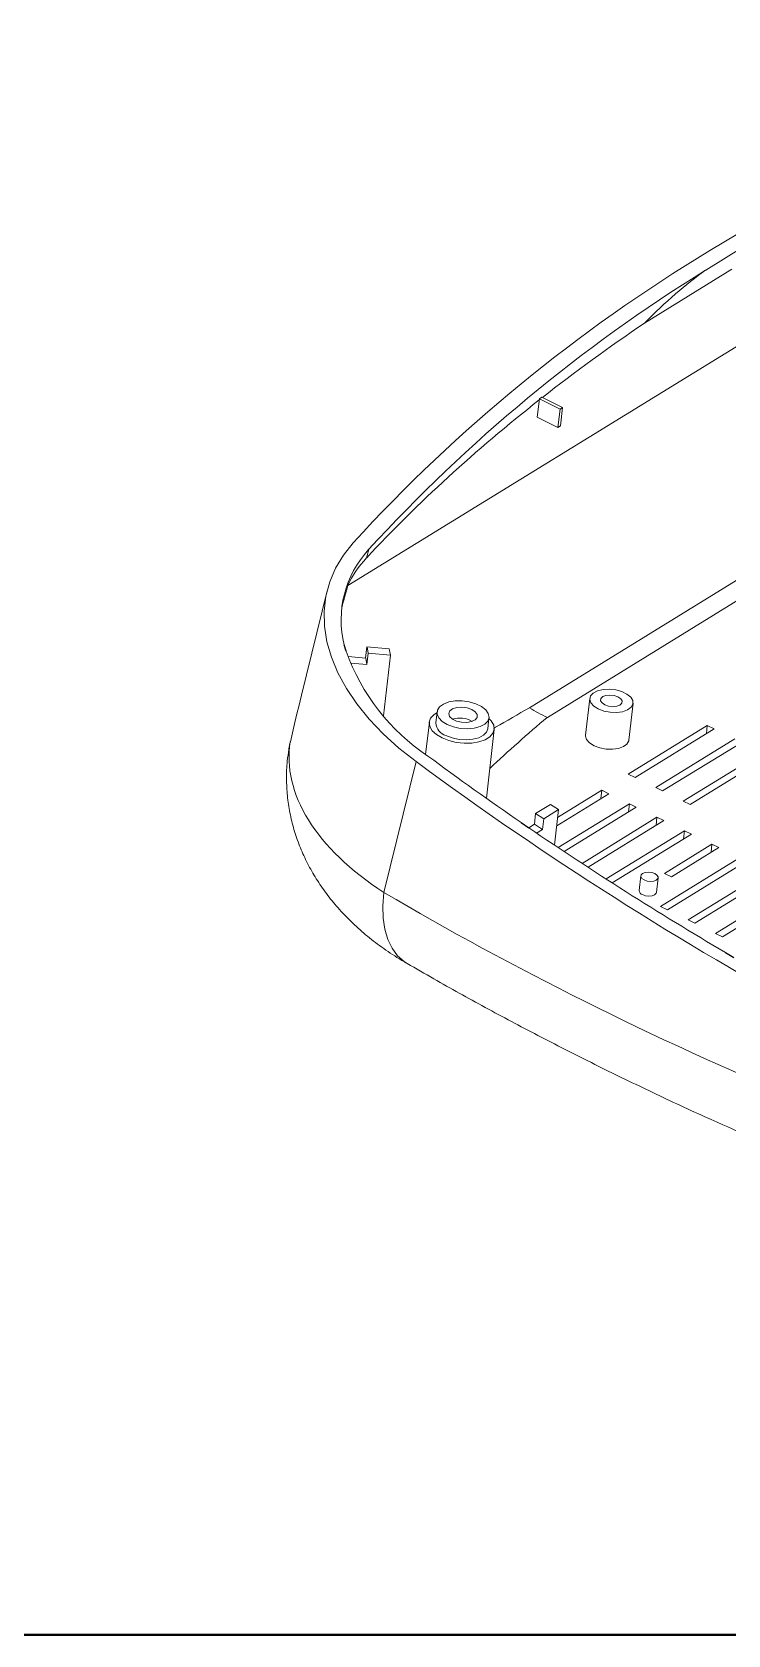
# Model space of a CAD drawing. Header units: inches. Extents: x 2104 to 4248, y 410 to 955.
# Drawn here: x 3957.9 to 3997.8, y 526.6 to 618.6 of the extents above; entities that cross this region are included whole.
import ezdxf

# ---------------------------------------------------------------- set-up
doc = ezdxf.new("R2010")
doc.units = ezdxf.units.IN
doc.layers.add('粗实线', color=7, linetype='Continuous', lineweight=30)

msp = doc.modelspace()

# ---------------------------------------------------------------- linework, layer by layer
at = {"color": 7, "linetype": 'Continuous', "lineweight": 15}
for p, q in [((4027.213, 618.362), (3975.99, 586.846)), ((3998.57, 606.207), (3996.536, 604.956)), ((3993.03, 601.916), (3998.042, 605.001)), ((3986.986, 597.558), (3986.866, 596.504)), ((3987.137, 597.651), (3986.986, 597.558)), ((3986.986, 597.558), (3988.171, 596.977)), ((3988.323, 597.07), (3987.137, 597.651)), ((4013.483, 596.479), (3986.418, 579.827)), ((3986.866, 596.504), (3988.051, 595.923)), ((3988.171, 596.977), (3988.051, 595.923)), ((3988.171, 596.977), (3988.323, 597.07)), ((3988.323, 597.07), (3988.203, 596.016)), ((3987.444, 579.27), (4014.411, 595.862)), ((3988.051, 595.923), (3988.203, 596.016)), ((3977.069, 588.434), (3977.184, 588.902)), ((3974.797, 586.529), (3973.325, 580.537)), ((3975.999, 582.758), (3977.014, 582.669)), ((3977.002, 582.67), (3977.076, 583.322)), ((3977.088, 582.301), (3977.014, 582.668)), ((3978.368, 583.209), (3977.076, 583.322)), ((3977.088, 582.301), (3977.162, 582.954)), ((3977.162, 582.954), (3977.089, 583.321)), ((3977.162, 582.954), (3978.442, 582.842)), ((3978.045, 579.353), (3978.442, 582.842)), ((3978.442, 582.842), (3978.368, 583.209)), ((3976.153, 582.382), (3977.088, 582.301)), ((3989.88, 580.359), (3989.64, 578.251)), ((3992.124, 577.968), (3992.364, 580.077)), ((3980.668, 578.999), (3980.457, 577.145)), ((3981.113, 579.589), (3981.041, 578.957)), ((3984.021, 578.618), (3984.093, 579.25)), ((3983.944, 574.622), (3984.394, 578.575)), ((3996.627, 578.805), (3992.089, 576.013)), ((3992.484, 575.819), (3997.022, 578.611)), ((3996.627, 578.805), (3996.574, 578.335)), ((3997.022, 578.611), (3996.627, 578.805)), ((3998.208, 578.03), (3993.67, 575.238)), ((3994.065, 575.044), (3998.603, 577.836)), ((3999.789, 577.255), (3995.251, 574.463)), ((3979.908, 576.727), (3978.062, 569.211)), ((3995.646, 574.269), (4000.184, 577.062)), ((3992.089, 576.013), (3992.484, 575.819)), ((3987.982, 573.049), (3990.972, 574.888)), ((3990.576, 575.082), (3988.035, 573.518)), ((3990.576, 575.082), (3990.523, 574.612)), ((3990.972, 574.888), (3990.576, 575.082)), ((3993.67, 575.238), (3994.065, 575.044)), ((3995.251, 574.463), (3995.646, 574.269)), ((3986.7, 573.13), (3986.77, 573.745)), ((3987.62, 574.268), (3986.77, 573.745)), ((3987.237, 573.449), (3986.77, 573.745)), ((3987.237, 573.449), (3988.087, 573.972)), ((3988.087, 573.972), (3987.62, 574.268)), ((3987.855, 571.934), (3988.087, 573.972)), ((3992.157, 574.307), (3988.068, 571.791)), ((3988.409, 571.564), (3992.552, 574.114)), ((3993.738, 573.532), (3989.437, 570.886)), ((3992.157, 574.307), (3992.104, 573.837)), ((3992.552, 574.114), (3992.157, 574.307)), ((3993.738, 573.532), (3993.684, 573.063)), ((3994.133, 573.339), (3993.738, 573.532)), ((3986.379, 572.932), (3986.7, 573.13)), ((3987.167, 572.834), (3986.7, 573.13)), ((3986.829, 572.626), (3987.167, 572.834)), ((3987.167, 572.834), (3987.237, 573.449)), ((3989.781, 570.661), (3994.133, 573.339)), ((3995.319, 572.758), (3990.819, 569.989)), ((3991.176, 569.772), (3995.714, 572.564)), ((3995.319, 572.758), (3995.265, 572.288)), ((3995.714, 572.564), (3995.319, 572.758)), ((3996.899, 571.983), (3994.177, 570.307)), ((3994.572, 570.114), (3997.295, 571.789)), ((3996.899, 571.983), (3996.846, 571.513)), ((3997.295, 571.789), (3996.899, 571.983)), ((3998.48, 571.208), (3993.942, 568.416)), ((3994.337, 568.222), (3998.875, 571.014)), ((3991.095, 569.811), (3991.176, 569.772)), ((3992.809, 570.176), (3992.713, 569.333)), ((3993.707, 569.22), (3993.803, 570.063)), ((3994.177, 570.307), (3994.572, 570.114)), ((4000.061, 570.433), (3995.523, 567.641)), ((3995.918, 567.447), (4000.456, 570.239)), ((4001.642, 569.658), (3997.103, 566.866)), ((3997.499, 566.673), (4002.037, 569.465)), ((3993.942, 568.416), (3994.337, 568.222)), ((3995.523, 567.641), (3995.918, 567.447)), ((3997.103, 566.866), (3997.499, 566.673))]:
    msp.add_line(p, q, dxfattribs=at)
for p, q in [((3975.883, 583.066), (3975.784, 583.435)), ((3985.938, 573.233), (3986.387, 572.926)), ((3997.667, 565.77), (3998.152, 565.485))]:
    msp.add_line(p, q)
at = {"color": 7, "linetype": 'Continuous', "lineweight": 15, "flags": 128}
for points in [[(3976.299, 589.299), (3975.736, 588.59), (3975.285, 587.837), (3974.949, 587.046), (3974.73, 586.222), (3974.63, 585.372), (3974.649, 584.5), (3974.788, 583.614), (3975.045, 582.719), (3975.418, 581.821), (3975.906, 580.927), (3976.504, 580.043), (3977.208, 579.175), (3978.014, 578.329), (3978.916, 577.511), (3979.908, 576.727)], [(3990.365, 579.753), (3990.69, 579.631), (3991.053, 579.561), (3991.423, 579.549), (3991.765, 579.597), (3992.05, 579.7), (3992.253, 579.849), (3992.356, 580.031), (3992.348, 580.23), (3992.232, 580.427), (3992.017, 580.606), (3991.722, 580.75), (3991.375, 580.847), (3991.004, 580.888), (3990.644, 580.87), (3990.327, 580.794), (3990.08, 580.666), (3989.926, 580.499), (3989.878, 580.306), (3989.94, 580.106), (3990.108, 579.916), (3990.365, 579.753)], [(3981.695, 578.861), (3982.049, 578.725), (3982.443, 578.641), (3982.85, 578.614), (3983.238, 578.647), (3983.579, 578.737), (3983.848, 578.878), (3984.024, 579.059), (3984.095, 579.267), (3984.055, 579.486), (3983.908, 579.7), (3983.664, 579.894), (3983.341, 580.052), (3982.963, 580.163), (3982.559, 580.22), (3982.158, 580.217), (3981.79, 580.154), (3981.482, 580.038), (3981.258, 579.875), (3981.133, 579.679), (3981.117, 579.463), (3981.212, 579.245), (3981.409, 579.039), (3981.695, 578.861)], [(3990.744, 579.985), (3990.961, 579.91), (3991.204, 579.882), (3991.433, 579.905), (3991.616, 579.976), (3991.723, 580.083), (3991.738, 580.211), (3991.66, 580.34), (3991.5, 580.451), (3991.282, 580.526), (3991.04, 580.554), (3990.81, 580.531), (3990.628, 580.46), (3990.521, 580.353), (3990.505, 580.225), (3990.583, 580.096), (3990.744, 579.985)], [(3981.108, 579.548), (3980.923, 579.424), (3980.743, 579.219), (3980.667, 578.988), (3980.699, 578.746), (3980.838, 578.507), (3981.075, 578.283), (3981.397, 578.089)], [(3981.397, 578.089), (3981.784, 577.936), (3982.215, 577.832), (3982.665, 577.783), (3983.106, 577.793), (3983.514, 577.861), (3983.865, 577.982), (3984.139, 578.15), (3984.319, 578.356), (3984.395, 578.586), (3984.363, 578.828), (3984.224, 579.068), (3984.089, 579.209)], [(3983.102, 579.727), (3983.304, 579.591), (3983.411, 579.431), (3983.409, 579.271), (3983.298, 579.13), (3983.094, 579.028), (3982.823, 578.98), (3982.522, 578.99), (3982.232, 579.059), (3981.992, 579.177), (3981.835, 579.327), (3981.782, 579.49), (3981.839, 579.643), (3982, 579.766), (3982.242, 579.843), (3982.533, 579.862), (3982.833, 579.822), (3983.102, 579.727)], [(3981.623, 578.229), (3981.977, 578.093), (3982.372, 578.008), (3982.778, 577.981), (3983.166, 578.014), (3983.507, 578.105), (3983.776, 578.246), (3983.952, 578.427), (3984.021, 578.618)], [(3989.64, 578.251), (3989.638, 578.198), (3989.7, 577.998), (3989.868, 577.807), (3990.126, 577.644)], [(3990.126, 577.644), (3990.45, 577.522), (3990.813, 577.452), (3991.183, 577.441), (3991.525, 577.489), (3991.811, 577.592), (3992.013, 577.741), (3992.116, 577.923), (3992.124, 577.968)], [(3993.004, 569.933), (3993.178, 569.873), (3993.372, 569.851), (3993.556, 569.869), (3993.701, 569.926), (3993.787, 570.012), (3993.8, 570.114), (3993.737, 570.217), (3993.609, 570.306), (3993.435, 570.366), (3993.241, 570.388), (3993.057, 570.37), (3992.911, 570.313), (3992.825, 570.227), (3992.813, 570.125), (3992.876, 570.022), (3993.004, 569.933)], [(3992.908, 569.09), (3993.082, 569.03), (3993.276, 569.008), (3993.46, 569.026), (3993.605, 569.082), (3993.691, 569.168), (3993.707, 569.22)]]:
    msp.add_lwpolyline(points, dxfattribs=at)
at = {"color": 8, "linetype": 'Continuous', "lineweight": 15, "flags": 128}
msp.add_lwpolyline([(3979.386, 565.139), (3979.214, 565.25), (3978.84, 565.584), (3978.529, 566.009), (3978.288, 566.516), (3978.118, 567.099), (3978.023, 567.749), (3978.004, 568.456), (3978.062, 569.211)], dxfattribs=at)
at = {"color": 7, "linetype": 'Continuous', "lineweight": 15}
for centre, radius, start, end in [((4065.914, 491.963), 133.423, 108.31788, 121.21154), ((4044.751, 526.631), 92.806, 121.12798, 137.52596), ((4044.782, 527.105), 91.589, 121.78779, 137.56672), ((3981.498, 584.885), 5.895, 137.03844, 194.23843), ((3987.413, 587.233), 12.26, 199.86934, 236.16656), ((3982.428, 577.879), 1.355, 58.92102, 108.09763), ((3981.848, 579.006), 0.809, 183.48411, 253.87177), ((4099.881, 739.623), 202.308, 233.62807, 241.43622), ((4091.08, 726.371), 185.758, 233.49978, 235.52719), ((4099.992, 739.541), 201.66, 235.7123, 239.50839), ((3992.976, 569.344), 0.263, 182.46206, 254.89382)]:
    msp.add_arc(centre, radius, start, end, dxfattribs=at)
for centre, major_axis, ratio, start_param, end_param in [((3858.795, -614.041), (145.514, 1221.459), 0.081693, 0.073986, 0.105179), ((4140.794, 534.37), (179.809, -21.421), 0.527081, 2.595212, 2.654749), ((4140.794, 534.37), (179.809, -21.421), 0.527081, 2.656653, 2.773806), ((3992.068, 583.481), (16.473, -1.962), 0.527081, 2.773806, 2.976309), ((3968.477, 487.407), (13.331, 111.901), 0.081693, 0.486276, 0.510631), ((3966.922, 481.075), (14.139, 118.683), 0.081693, 0.586909, 0.626814), ((3989.97, 574.937), (17.285, -2.934), 0.552559, 3.141303, 4.050022), ((4083.785, 620.569), (154.724, -19.279), 0.530028, 4.028091, 4.222769)]:
    msp.add_ellipse(centre, major_axis=major_axis, ratio=ratio, start_param=start_param, end_param=end_param, dxfattribs=at)
at = {"color": 8, "linetype": 'Continuous', "lineweight": 15}
msp.add_ellipse((4138.072, 520.344), major_axis=(173.32, -20.648), ratio=0.527081, start_param=2.683398, end_param=2.723002, dxfattribs=at)
at = {"color": 7, "linetype": 'Continuous', "lineweight": 15}
for points, knots in [([(3986.418, 579.827), (3985.765, 579.445), (3985.078, 579.044), (3984.395, 578.668), (3984.361, 578.649)], [0, 0, 0, 0, 0.950293, 1, 1, 1, 1]), ([(3986.418, 579.827), (3986.586, 579.718), (3986.755, 579.617), (3987.097, 579.431), (3987.27, 579.346), (3987.444, 579.27)], [0, 0, 0, 0, 0.5, 0.5, 1, 1, 1, 1]), ([(3972.609, 577.432), (3972.572, 577.206), (3972.484, 576.652), (3972.453, 575.758), (3972.502, 574.767), (3972.647, 573.789), (3972.881, 572.83), (3973.202, 571.893), (3973.609, 570.981), (3974.099, 570.098), (3974.672, 569.243), (3975.33, 568.418), (3976.072, 567.626), (3976.899, 566.868), (3977.811, 566.15), (3978.65, 565.577), (3979.192, 565.254), (3979.386, 565.138)], [0, 0, 0, 0, 0.045532, 0.11178, 0.177606, 0.243256, 0.309002, 0.375138, 0.441979, 0.509865, 0.579155, 0.650199, 0.7233, 0.798638, 0.876181, 0.95562, 1, 1, 1, 1]), ([(3972.6, 577.433), (3972.601, 577.445), (3972.615, 577.584), (3972.652, 577.736), (3972.686, 577.874)], [0, 0, 0, 0, 0.086304, 1, 1, 1, 1]), ([(3979.386, 565.138), (3979.896, 564.844), (3981.373, 563.992), (3983.865, 562.609), (3986.883, 561.003), (3989.96, 559.435), (3993.099, 557.91), (3995.266, 556.884), (3996.4, 556.379), (3996.452, 556.356)], [0, 0, 0, 0, 0.094627, 0.274133, 0.453565, 0.632921, 0.812198, 0.991394, 1, 1, 1, 1]), ([(3996.452, 556.356), (3998.671, 555.364), (4000.125, 554.711), (4001.755, 554.022), (4002.948, 553.524), (4003.093, 553.464)], [0, 0, 0, 0, 0.271374, 0.911693, 1, 1, 1, 1])]:
    msp.add_open_spline(points, degree=3, knots=knots, dxfattribs=at)
at = {"layer": '粗实线', "color": 7, "lineweight": 40}
msp.add_line((4234.544, 526.578), (3923.129, 526.578), dxfattribs=at)

doc.saveas('drawing.dxf')
